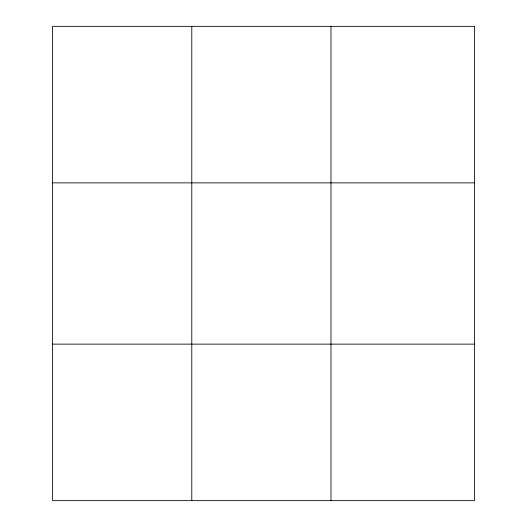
<?xml version="1.0" encoding="UTF-8"?>
<svg xmlns="http://www.w3.org/2000/svg" width="527" height="527" viewBox="0 0 527 527"><rect width="100%" height="100%" fill="white"/><g stroke="black" fill="none" stroke-linecap="round" stroke-linejoin="round"><path stroke-width="0.79" d="M191.788 500.65L191.788 26.35M330.989 500.65L330.989 26.35M52.595 182.869L474.405 182.869M52.595 344.131L474.405 344.131M474.405 26.35L474.405 500.65L52.595 500.65L52.595 26.35L474.405 26.35"/></g></svg>
